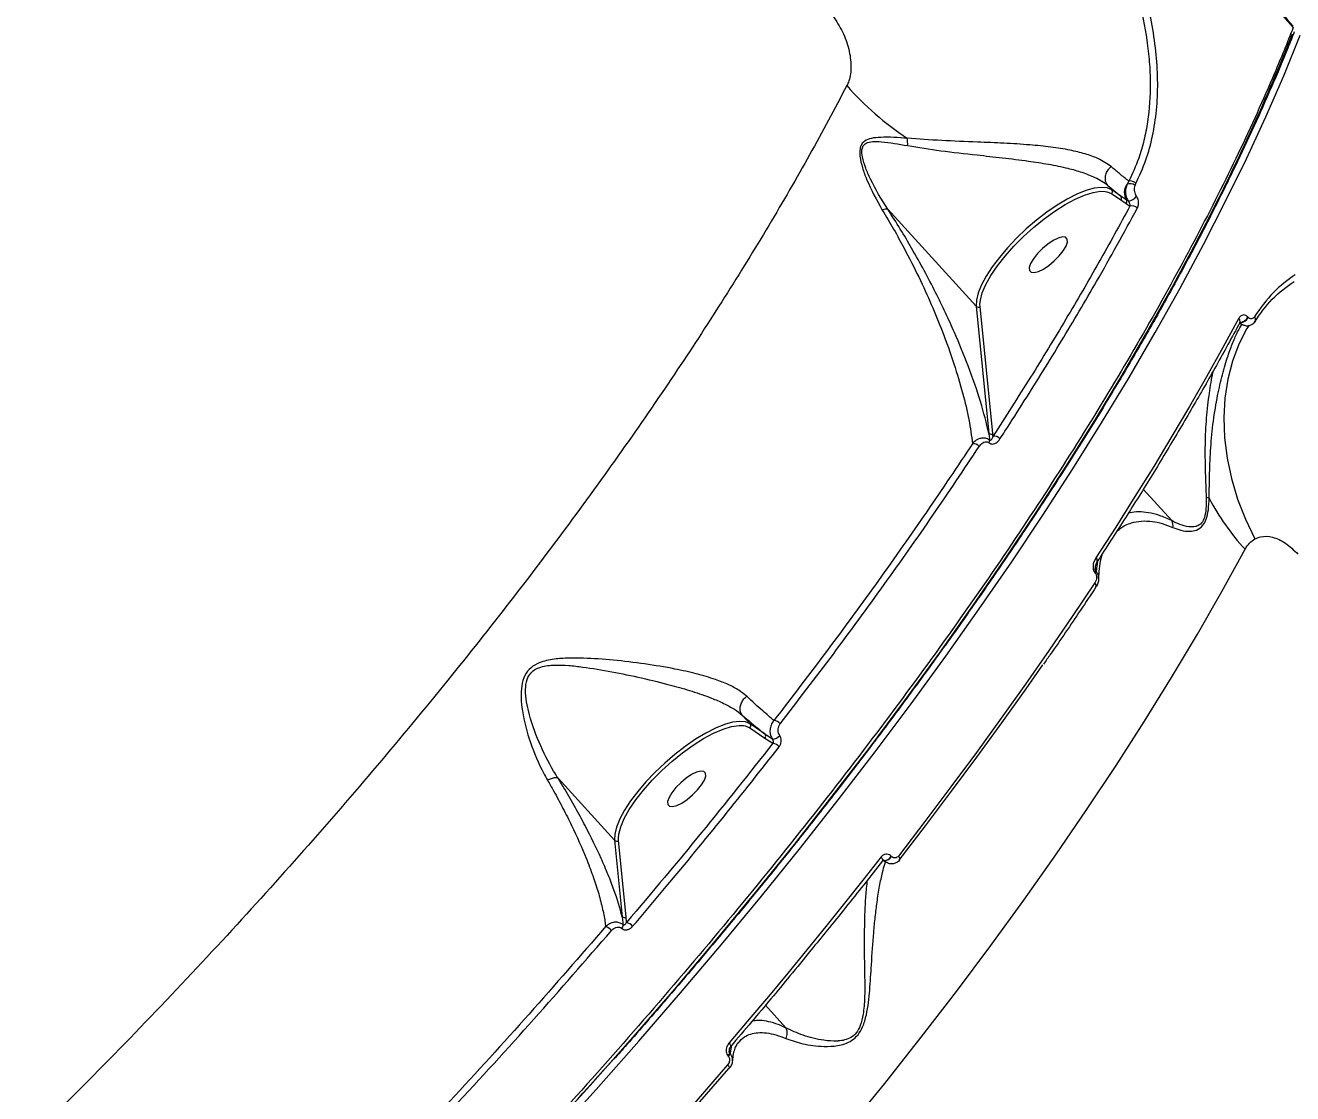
# Model space of a CAD drawing. Header units: millimetres. Extents: x -6028 to 5958, y -6064 to 4137.
# Drawn here: x 1059.3 to 1289.1, y 99.1 to 292.8 of the extents above; entities that cross this region are included whole.
import ezdxf

# ---------------------------------------------------------------- set-up
doc = ezdxf.new("R2010")
doc.units = ezdxf.units.MM
for name, color, linetype in [('DIKOM_ОБЪЕКТ', 7, 'Continuous'), ('DIKOM_РАЗМЕР_ЗОНА', 7, 'Continuous'), ('DIKOM_РАЗМЕР_ОБЪЕКТА', 7, 'Continuous')]:
    doc.layers.add(name, color=color, linetype=linetype)
doc.styles.add('style1', font='arial.ttf', dxfattribs={"width": 0.8})
doc.dimstyles.new('1-50', dxfattribs={"dimtxt": 300, "dimasz": 200, "dimexe": 100, "dimexo": 0, "dimgap": 100, "dimtad": 1, "dimtxsty": 'style1', "dimcen": 200, "dimclrd": 7, "dimclre": 7, "dimclrt": 7, "dimadec": 1, "dimazin": 2, "dimtfac": 1, "dimtmove": 0, "dimatfit": 2, "dimfxl": 0, "dimlwd": 25, "dimlwe": 18, "dimarcsym": 0})

# ---------------------------------------------------------------- blocks, each defined once
blk = doc.blocks.new('*D9')
at = {"layer": 'Defpoints', "color": 0, "transparency": 16777216}
for p in [(-6027.56, 1459.58), (4556.58, 1382.7), (4556.58, -5964.37)]:
    blk.add_point(p, dxfattribs=at)
at = {"layer": 'DIKOM_РАЗМЕР_ЗОНА', "color": 7, "lineweight": 18, "transparency": 16777216}
for p, q in [((-6027.56, 1459.58), (-6027.56, -6064.37)), ((4556.58, 1382.7), (4556.58, -6064.37))]:
    blk.add_line(p, q, dxfattribs=at)
at = {"layer": 'DIKOM_РАЗМЕР_ЗОНА', "color": 7, "lineweight": 25, "transparency": 16777216}
blk.add_line((-5827.56, -5964.37), (4356.58, -5964.37), dxfattribs=at)
at = {"layer": 'DIKOM_РАЗМЕР_ЗОНА', "color": 7, "transparency": 16777216}
for points in [[(-5827.56, -5931.03), (-5827.56, -5997.7), (-6027.56, -5964.37)], [(4356.58, -5931.03), (4356.58, -5997.7), (4556.58, -5964.37)]]:
    blk.add_solid(points, dxfattribs=at)
at = {"layer": 'DIKOM_РАЗМЕР_ЗОНА', "color": 7, "transparency": 16777216, "insert": (157.08, -5711.2), "char_height": 300, "attachment_point": 5, "style": 'style1'}
blk.add_mtext('10600', dxfattribs=at)
blk = doc.blocks.new('*D11')
at = {"layer": 'Defpoints', "color": 0, "transparency": 16777216}
for p in [(259.43, 2965.58), (1920.55, -3002.33), (4022.59, -3002.33)]:
    blk.add_point(p, dxfattribs=at)
at = {"layer": 'DIKOM_РАЗМЕР_ОБЪЕКТА', "color": 7, "lineweight": 18, "transparency": 16777216}
for p, q in [((259.43, 2965.58), (4122.59, 2965.58)), ((1920.55, -3002.33), (4122.59, -3002.33))]:
    blk.add_line(p, q, dxfattribs=at)
at = {"layer": 'DIKOM_РАЗМЕР_ОБЪЕКТА', "color": 7, "lineweight": 25, "transparency": 16777216}
blk.add_line((4022.59, 2765.58), (4022.59, -2802.33), dxfattribs=at)
at = {"layer": 'DIKOM_РАЗМЕР_ОБЪЕКТА', "color": 7, "transparency": 16777216}
for points in [[(3989.25, 2765.58), (4055.92, 2765.58), (4022.59, 2965.58)], [(3989.25, -2802.33), (4055.92, -2802.33), (4022.59, -3002.33)]]:
    blk.add_solid(points, dxfattribs=at)
at = {"layer": 'DIKOM_РАЗМЕР_ОБЪЕКТА', "color": 7, "transparency": 16777216, "insert": (3769.41, -24.42), "char_height": 300, "attachment_point": 5, "rotation": 90, "style": 'style1'}
blk.add_mtext('6000', dxfattribs=at)
blk = doc.blocks.new('*D12')
at = {"layer": 'Defpoints', "color": 0, "transparency": 16777216}
for p in [(3056.58, 1987.9), (-4027.97, 676.5), (3056.58, -3714.77)]:
    blk.add_point(p, dxfattribs=at)
at = {"layer": 'DIKOM_РАЗМЕР_ОБЪЕКТА', "color": 7, "lineweight": 18, "transparency": 16777216}
for p, q in [((3056.58, 1987.9), (3056.58, -3814.77)), ((-4027.97, 676.5), (-4027.97, -3814.77))]:
    blk.add_line(p, q, dxfattribs=at)
at = {"layer": 'DIKOM_РАЗМЕР_ОБЪЕКТА', "color": 7, "lineweight": 25, "transparency": 16777216}
blk.add_line((-3827.97, -3714.77), (2856.58, -3714.77), dxfattribs=at)
at = {"layer": 'DIKOM_РАЗМЕР_ОБЪЕКТА', "color": 7, "transparency": 16777216}
for points in [[(-3827.97, -3681.44), (-3827.97, -3748.11), (-4027.97, -3714.77)], [(2856.58, -3681.44), (2856.58, -3748.11), (3056.58, -3714.77)]]:
    blk.add_solid(points, dxfattribs=at)
at = {"layer": 'DIKOM_РАЗМЕР_ОБЪЕКТА', "color": 7, "transparency": 16777216, "insert": (20, -3461.6), "char_height": 300, "attachment_point": 5, "style": 'style1'}
blk.add_mtext('7100', dxfattribs=at)

msp = doc.modelspace()

# ---------------------------------------------------------------- linework, layer by layer
at = {"layer": 'DIKOM_ОБЪЕКТ', "color": 7, "linetype": 'Continuous', "lineweight": 15}
for p, q in [((1259.365, 264.51), (1259.046, 263.958)), ((1255.552, 263.744), (1255.554, 263.741)), ((1255.554, 263.741), (1256.287, 262.936)), ((1255.554, 263.741), (1257.939, 261.791)), ((1256.244, 262.243), (1257.895, 261.099)), ((1257.939, 261.791), (1256.287, 262.936)), ((1260.486, 263.73), (1260.631, 264.097)), ((1257.895, 261.099), (1258.863, 260.45)), ((1258.863, 260.45), (1259.57, 259.98)), ((1259.277, 260.874), (1258.939, 261.103)), ((1215.669, 259.424), (1231.681, 241.83)), ((1231.681, 241.83), (1233.987, 218.796)), ((1232.384, 241.778), (1232.371, 242.167)), ((1234.689, 218.744), (1232.384, 241.778)), ((1280.993, 239.824), (1280.934, 239.889)), ((1282.249, 239.039), (1282.276, 239.077)), ((1279.509, 238.898), (1279.528, 238.886)), ((1279.528, 238.886), (1279.588, 238.82)), ((1234.734, 218.284), (1234.689, 218.744)), ((1267.142, 202.973), (1261.967, 208.658)), ((1253.667, 195.597), (1253.447, 193.795)), ((1253.592, 195.482), (1253.599, 195.493)), ((1253.223, 193.497), (1253.3, 193.412)), ((1253.371, 193.879), (1253.319, 194.786)), ((1253.447, 193.795), (1253.371, 193.879)), ((1189.279, 167.715), (1189.282, 167.711)), ((1189.282, 167.711), (1190.722, 166.129)), ((1193.417, 164.262), (1190.722, 166.129)), ((1190.678, 165.437), (1193.373, 163.569)), ((1193.373, 163.569), (1194.821, 162.607)), ((1155.869, 156.283), (1166.116, 145.024)), ((1166.116, 145.024), (1167.501, 131.182)), ((1166.819, 144.971), (1166.806, 145.36)), ((1168.204, 131.13), (1166.819, 144.971)), ((1215.063, 141.33), (1214.838, 141.43)), ((1214.938, 141.418), (1215.043, 141.353)), ((1215.043, 141.353), (1215.063, 141.33)), ((1216.316, 142.1), (1216.296, 142.123)), ((1168.294, 130.133), (1168.204, 131.13)), ((1197.179, 111.042), (1193.472, 115.116)), ((1186.69, 105.92), (1186.755, 105.848)), ((1186.996, 106.507), (1186.965, 107.276)), ((1187.061, 106.435), (1186.996, 106.507)), ((1187.27, 107.573), (1187.061, 106.435))]:
    msp.add_line(p, q, dxfattribs=at)
at = {"layer": 'DIKOM_ОБЪЕКТ', "color": 7, "linetype": 'Continuous', "lineweight": 15, "flags": 128}
for points in [[(1148.369, 557.963), (1152.224, 543.673), (1156.387, 529.492), (1160.855, 515.428), (1165.625, 501.491), (1170.694, 487.689), (1176.059, 474.031), (1181.716, 460.527), (1187.661, 447.186), (1193.891, 434.016), (1200.401, 421.025), (1207.187, 408.223), (1214.245, 395.617), (1221.571, 383.217), (1229.158, 371.029), (1237.003, 359.063), (1245.1, 347.325), (1253.443, 335.824), (1262.028, 324.567), (1270.849, 313.562), (1279.9, 302.815), (1289.175, 292.334)], [(1154.859, 91.096), (1162.757, 99.836), (1170.501, 108.593), (1178.085, 117.36), (1185.502, 126.13), (1192.746, 134.896), (1199.812, 143.649), (1206.693, 152.384), (1213.383, 161.091), (1219.876, 169.765), (1226.168, 178.397), (1232.253, 186.981), (1238.126, 195.509), (1243.782, 203.974), (1249.215, 212.369), (1254.423, 220.687), (1259.399, 228.921), (1264.14, 237.064), (1268.643, 245.108), (1272.902, 253.048), (1276.915, 260.876), (1280.678, 268.587), (1284.188, 276.173), (1287.443, 283.628), (1290.438, 290.945)], [(1256.287, 262.936), (1255.448, 263.287), (1254.371, 263.384), (1253.078, 263.222), (1251.598, 262.807), (1249.963, 262.147), (1248.209, 261.256), (1246.373, 260.154), (1244.496, 258.864), (1242.617, 257.415), (1240.779, 255.838), (1239.02, 254.167), (1237.379, 252.439), (1235.891, 250.691), (1234.589, 248.96), (1233.501, 247.285), (1232.651, 245.701), (1232.056, 244.244), (1231.731, 242.944), (1231.681, 241.83)], [(1232.371, 242.167), (1232.443, 242.923), (1232.8, 244.268), (1233.446, 245.78), (1234.365, 247.421), (1235.536, 249.153), (1236.93, 250.934), (1238.513, 252.72), (1240.247, 254.469), (1242.09, 256.138), (1243.998, 257.687), (1245.925, 259.078), (1247.824, 260.279), (1249.649, 261.259), (1251.356, 261.995), (1252.904, 262.47), (1254.255, 262.672), (1255.091, 262.644)], [(1255.091, 262.644), (1255.378, 262.595), (1256.244, 262.243)], [(1271.589, 253.457), (1271.573, 253.427), (1267.324, 245.507), (1262.832, 237.481), (1258.102, 229.358), (1253.138, 221.144), (1247.943, 212.846), (1242.522, 204.471), (1236.88, 196.026), (1231.021, 187.518), (1224.951, 178.955), (1218.674, 170.343), (1212.196, 161.69), (1205.522, 153.003), (1198.657, 144.289), (1191.608, 135.556), (1184.381, 126.812), (1176.982, 118.063), (1169.416, 109.316), (1161.69, 100.58), (1153.811, 91.862)], [(1242.197, 247.938), (1242.965, 248.139), (1243.878, 248.586), (1244.864, 249.241), (1245.842, 250.052), (1246.734, 250.954), (1247.466, 251.873), (1247.979, 252.734), (1248.233, 253.469), (1248.205, 254.017), (1247.9, 254.334), (1247.341, 254.395), (1246.573, 254.194), (1245.659, 253.747), (1244.673, 253.092), (1243.695, 252.281), (1242.804, 251.379), (1242.072, 250.46), (1241.558, 249.599), (1241.305, 248.864), (1241.332, 248.316), (1241.638, 247.999), (1242.197, 247.938)], [(1279.301, 239.651), (1276.426, 234.37), (1273.445, 229.043), (1270.359, 223.674), (1267.168, 218.262), (1263.876, 212.811), (1260.481, 207.323), (1256.986, 201.799), (1253.392, 196.242)], [(1281.108, 238.31), (1280.785, 237.779), (1279.323, 234.943), (1278.164, 231.88), (1277.319, 228.623), (1276.796, 225.203), (1276.602, 221.653), (1276.736, 218.009), (1277.199, 214.307), (1277.986, 210.583), (1279.089, 206.874), (1280.496, 203.216), (1282.195, 199.647)], [(1279.699, 238.81), (1279.54, 238.772), (1279.49, 238.763)], [(1208.324, 92.598), (1215.106, 100.968), (1221.702, 109.32), (1228.108, 117.645), (1234.316, 125.937), (1240.322, 134.186), (1246.119, 142.387), (1251.703, 150.53), (1257.067, 158.609), (1262.208, 166.617), (1267.119, 174.544), (1271.798, 182.385), (1276.238, 190.131), (1280.437, 197.777)], [(1253.191, 191.695), (1249.121, 185.603), (1244.939, 179.477), (1240.645, 173.321), (1236.243, 167.137), (1231.733, 160.928), (1227.117, 154.696), (1222.399, 148.445), (1217.579, 142.177)], [(1217.709, 141.412), (1222.518, 147.667), (1227.226, 153.904), (1231.831, 160.122), (1236.331, 166.317), (1240.724, 172.488), (1243.783, 176.861)], [(1190.722, 166.129), (1189.883, 166.481), (1188.805, 166.577), (1187.512, 166.416), (1186.033, 166.001), (1184.398, 165.34), (1182.643, 164.45), (1180.808, 163.347), (1178.93, 162.058), (1177.052, 160.609), (1175.213, 159.032), (1173.454, 157.361), (1171.813, 155.633), (1170.326, 153.884), (1169.024, 152.154), (1167.936, 150.478), (1167.085, 148.895), (1166.491, 147.437), (1166.166, 146.138), (1166.116, 145.024)], [(1166.806, 145.36), (1166.878, 146.117), (1167.235, 147.462), (1167.88, 148.973), (1168.8, 150.615), (1169.97, 152.347), (1171.364, 154.128), (1172.947, 155.914), (1174.681, 157.663), (1176.525, 159.332), (1178.433, 160.88), (1180.36, 162.272), (1182.258, 163.472), (1184.083, 164.452), (1185.791, 165.189), (1187.339, 165.663), (1188.69, 165.865), (1189.525, 165.838)], [(1189.525, 165.838), (1189.812, 165.789), (1190.678, 165.437)], [(1176.632, 151.132), (1177.399, 151.333), (1178.313, 151.779), (1179.299, 152.434), (1180.277, 153.246), (1181.168, 154.147), (1181.9, 155.066), (1182.414, 155.928), (1182.667, 156.662), (1182.64, 157.211), (1182.334, 157.528), (1181.775, 157.588), (1181.008, 157.387), (1180.094, 156.941), (1179.108, 156.286), (1178.13, 155.474), (1177.239, 154.573), (1176.507, 153.654), (1175.993, 152.792), (1175.74, 152.058), (1175.767, 151.51), (1176.072, 151.192), (1176.632, 151.132)], [(1214.449, 142.011), (1211.151, 137.81), (1207.81, 133.603), (1204.425, 129.392), (1200.999, 125.177), (1197.532, 120.96), (1194.023, 116.741), (1190.475, 112.52), (1186.887, 108.3)], [(1214.7, 141.323), (1214.702, 141.325), (1214.736, 141.401), (1214.739, 141.499), (1214.71, 141.613), (1214.65, 141.74), (1214.562, 141.874), (1214.449, 142.011)], [(1217.829, 141.487), (1217.842, 141.507), (1217.868, 141.586), (1217.865, 141.683), (1217.833, 141.795), (1217.773, 141.917), (1217.688, 142.046), (1217.579, 142.177)], [(1217.709, 141.412), (1217.789, 141.448), (1217.829, 141.487)], [(1187.176, 107.658), (1187.18, 107.663), (1187.203, 107.726), (1187.196, 107.811), (1187.159, 107.915), (1187.093, 108.035), (1187.002, 108.165), (1186.887, 108.3)], [(1186.628, 104.332), (1179.748, 96.408), (1172.738, 88.492), (1165.602, 80.592), (1158.346, 72.711), (1150.974, 64.855), (1143.491, 57.031), (1135.904, 49.242), (1128.216, 41.495)], [(1128.542, 40.953), (1136.213, 48.683), (1143.784, 56.454), (1151.25, 64.261), (1158.606, 72.099), (1165.846, 79.963), (1172.966, 87.846), (1179.961, 95.744), (1186.826, 103.651)], [(1186.921, 103.694), (1186.933, 103.713), (1186.947, 103.778), (1186.934, 103.863), (1186.893, 103.964), (1186.827, 104.079), (1186.738, 104.203), (1186.628, 104.332)], [(1186.826, 103.651), (1186.892, 103.67), (1186.921, 103.694)]]:
    msp.add_lwpolyline(points, dxfattribs=at)
at = {"layer": 'DIKOM_ОБЪЕКТ', "color": 7, "linetype": 'Continuous', "lineweight": 15}
for centre, radius, start, end in [((923.09, 437.633), 394.173, 332.14419, 338.19756), ((1248.951, 317.434), 54.078, 221.17395, 236.59375), ((1214.586, 271.378), 4.682, 354.79756, 11.24129), ((1259.652, 263.245), 1.297, 41.03625, 102.80248), ((1255.906, 262.612), 0.5, 312.50568, 40.31523), ((1261.015, 262.455), 2.477, 142.63867, 213.08227), ((1259.576, 262.645), 1.416, 49.99885, 111.98548), ((1257.557, 261.468), 0.5, 312.50612, 40.3156), ((1258.518, 260.821), 0.506, 312.9635, 33.85355), ((1258.807, 263.351), 2.521, 280.72957, 321.12812), ((1259.933, 258.772), 1.261, 40.10384, 106.73923), ((1232.062, 242.199), 0.53, 224.02504, 307.42117), ((1278.848, 239.128), 0.692, 338.29504, 49.05312), ((1279.353, 240.616), 1.74, 275.77138, 335.29577), ((1279.413, 240.551), 1.74, 275.76968, 335.29357), ((1281.61, 239.399), 0.74, 334.2311, 45.50753), ((1234.367, 219.164), 0.53, 224.01797, 307.43342), ((1234.933, 216.919), 1.379, 39.24027, 98.27661), ((1231.12, 215.478), 1.449, 39.99572, 93.87062), ((1233.396, 217.432), 0.74, 331.14283, 6.7913), ((1272.903, 203.246), 3.942, 74.89003, 83.07472), ((1311.842, 226.73), 42.715, 207.43221, 222.67408), ((1265.431, 202.035), 1.951, 351.08859, 28.72367), ((1252.986, 195.727), 0.656, 339.11916, 51.78009), ((1252.658, 193.934), 0.715, 322.27175, 355.55796), ((1252.735, 193.85), 0.714, 322.25514, 355.57468), ((1252.778, 191.177), 0.663, 339.84737, 51.44217), ((1190.34, 165.806), 0.5, 312.4915, 40.32941), ((1194.804, 165.015), 1.748, 39.57942, 82.91919), ((1193.035, 163.938), 0.5, 312.50487, 40.31686), ((1194.59, 165.334), 1.977, 274.11945, 318.49125), ((1194.68, 160.933), 1.68, 38.7467, 85.18515), ((1166.497, 145.392), 0.53, 224.01936, 307.42732), ((1214.945, 142.916), 1.566, 273.56555, 329.58547), ((1214.966, 142.893), 1.566, 273.56271, 329.58831), ((1167.882, 131.55), 0.53, 224.01901, 307.42675), ((1163.878, 127.278), 2.195, 39.72675, 73.52243), ((1166.596, 129.708), 1.071, 321.93562, 0.43345), ((1167.817, 128.155), 2.035, 38.9569, 76.41725), ((1185.96, 106.673), 1.049, 314.0738, 350.8556), ((1186.026, 106.601), 1.048, 314.06285, 350.86655)]:
    msp.add_arc(centre, radius, start, end, dxfattribs=at)
for points, knots in [([(1148.477, 558.035), (1149.075, 555.749), (1150.81, 549.115), (1153.877, 538.197), (1157.761, 525.32), (1161.901, 512.544), (1166.29, 499.873), (1170.927, 487.316), (1175.809, 474.88), (1180.933, 462.57), (1186.297, 450.395), (1191.898, 438.359), (1197.732, 426.471), (1203.797, 414.735), (1210.089, 403.16), (1216.605, 391.751), (1223.341, 380.514), (1230.294, 369.455), (1237.459, 358.581), (1244.833, 347.897), (1252.413, 337.409), (1260.193, 327.123), (1268.169, 317.044), (1276.339, 307.18), (1283.364, 299.056), (1287.689, 294.253), (1289.177, 292.602)], [0, 0, 0, 0, 0.022819, 0.0662014, 0.1095847, 0.152968, 0.1963512, 0.2397344, 0.2831176, 0.3265011, 0.3698846, 0.413268, 0.4566514, 0.5000349, 0.5434187, 0.5868026, 0.6301863, 0.6735702, 0.7169543, 0.7603385, 0.8037226, 0.8471072, 0.8904919, 0.9338769, 0.9772618, 1, 1, 1, 1]), ([(1255.196, 313.416), (1256.354, 310.891), (1258.107, 307.066), (1259.929, 301.8), (1261.476, 296.526), (1262.554, 291.259), (1263.122, 286.124), (1263.334, 281.118), (1263.012, 276.327), (1262.14, 271.874), (1261.092, 268.198), (1260.003, 265.874), (1259.365, 264.51)], [0, 0, 0, 0, 0.14687548, 0.22251245, 0.29814923, 0.44499056, 0.52062514, 0.59626356, 0.74242284, 0.81772372, 0.8930211, 1, 1, 1, 1]), ([(1260.631, 264.097), (1261.283, 265.491), (1262.539, 268.174), (1263.741, 272.672), (1264.459, 277.332), (1264.681, 282.265), (1264.406, 287.409), (1263.66, 292.7), (1262.468, 298.072), (1260.837, 303.459), (1258.845, 308.814), (1257.225, 312.287), (1256.417, 314.021)], [0, 0, 0, 0, 0.10707874, 0.20597112, 0.30518363, 0.40407355, 0.50333621, 0.60291547, 0.70217847, 0.80134552, 0.90083237, 1, 1, 1, 1]), ([(1205.713, 294.466), (1206.327, 293.53), (1207.538, 291.681), (1208.678, 288.462), (1209.114, 285.34), (1208.829, 283.112), (1208.372, 282.11), (1208.246, 281.832)], [0, 0, 0, 0, 0.2385185, 0.4713315, 0.6967905, 0.9159786, 1, 1, 1, 1]), ([(1289.175, 292.334), (1288.066, 289.594), (1285.055, 282.156), (1279.333, 269.576), (1271.777, 254.508), (1263.277, 238.995), (1253.893, 223.118), (1243.661, 206.948), (1232.607, 190.534), (1220.733, 173.899), (1208.076, 157.076), (1194.68, 140.116), (1180.611, 123.1), (1165.931, 106.108), (1150.682, 89.191), (1134.878, 72.382), (1118.557, 55.704), (1101.773, 39.21), (1084.605, 22.974), (1067.133, 7.074), (1049.408, -8.437), (1031.456, -23.527), (1013.31, -38.177), (995.03, -52.347), (976.699, -65.972), (958.404, -78.987), (940.202, -91.345), (922.126, -103.013), (904.202, -113.985), (886.486, -124.233), (869.06, -133.711), (852.004, -142.373), (836.153, -149.818), (821.457, -156.17), (807.855, -161.556), (794.626, -166.286), (781.83, -170.341), (769.578, -173.688), (757.902, -176.318), (747.927, -178.092), (741.97, -178.812), (739.543, -179.105)], [0, 0, 0, 0, 0.01565286, 0.04248988, 0.06941152, 0.09637648, 0.12334117, 0.15026268, 0.1771, 0.20393685, 0.23085875, 0.25782329, 0.28478817, 0.31170978, 0.33854688, 0.36538395, 0.39230562, 0.41927032, 0.44623509, 0.47315674, 0.49999381, 0.52683088, 0.55375249, 0.58071726, 0.60768192, 0.63460359, 0.66144067, 0.68827767, 0.71519941, 0.74216414, 0.76912876, 0.79605027, 0.82288747, 0.84596643, 0.8691684, 0.89239735, 0.91562642, 0.93882804, 0.96158802, 0.98434797, 1, 1, 1, 1]), ([(1289.341, 291.548), (1288.961, 290.574), (1287.68, 287.296), (1285.254, 281.582), (1282.08, 274.429), (1278.673, 267.178), (1275.06, 259.852), (1271.237, 252.448), (1267.202, 244.963), (1262.956, 237.395), (1258.496, 229.742), (1253.823, 222.001), (1248.935, 214.171), (1243.829, 206.248), (1238.504, 198.23), (1232.964, 190.125), (1227.23, 181.96), (1221.322, 173.769), (1215.258, 165.573), (1209.039, 157.376), (1202.664, 149.173), (1196.13, 140.963), (1189.436, 132.741), (1182.583, 124.507), (1175.556, 116.259), (1170.02, 109.861), (1166.78, 106.218), (1165.986, 105.326)], [0, 0, 0, 0, 0.0180077, 0.060582, 0.1031623, 0.1455106, 0.1876618, 0.2296661, 0.2715692, 0.3134202, 0.3552665, 0.3971472, 0.4391035, 0.4811821, 0.5234327, 0.5659018, 0.608458, 0.6508446, 0.6930211, 0.7350357, 0.776938, 0.8187744, 0.8605938, 0.9024388, 0.9443463, 0.9863642, 1, 1, 1, 1]), ([(1208.246, 281.832), (1206.035, 277.669), (1201.611, 269.338), (1194.175, 256.52), (1186.18, 243.506), (1177.471, 230.126), (1168.046, 216.404), (1157.9, 202.361), (1147.193, 188.223), (1135.627, 173.619), (1123.171, 158.578), (1109.815, 143.143), (1095.806, 127.625), (1081.167, 112.076), (1065.934, 96.549), (1050.462, 81.404), (1034.813, 66.684), (1019.049, 52.42), (1002.896, 38.363), (986.394, 24.572), (969.594, 11.101), (952.881, -1.742), (936.311, -13.927), (919.937, -25.443), (903.476, -36.488), (886.985, -47.001), (870.522, -56.932), (855.507, -65.462), (841.929, -72.735), (829.71, -78.926), (817.685, -84.654), (805.9, -89.895), (794.405, -94.629), (783.202, -98.849), (772.264, -102.596), (765.248, -104.649), (761.74, -105.676)], [0, 0, 0, 0, 0.027765, 0.0555637, 0.0833621, 0.1111272, 0.140031, 0.1689728, 0.1979141, 0.2268178, 0.2582446, 0.2896957, 0.3211223, 0.3534671, 0.3858383, 0.418183, 0.4495058, 0.4808528, 0.5121757, 0.5444125, 0.5766756, 0.6089123, 0.6401607, 0.6714334, 0.702682, 0.734841, 0.7670264, 0.7991856, 0.8241462, 0.8491069, 0.8742669, 0.8994268, 0.9244693, 0.9495119, 0.974756, 1, 1, 1, 1]), ([(1219.177, 272.29), (1217.537, 272.401), (1215.269, 272.554), (1212.761, 272.341), (1211.57, 271.936), (1210.877, 271.244), (1210.546, 270.284), (1210.583, 268.802), (1211.046, 266.916), (1212.253, 263.572), (1213.64, 261.097), (1214.662, 259.275)], [0, 0, 0, 0, 0.2311198, 0.3196779, 0.3914245, 0.4367124, 0.4822363, 0.5456905, 0.6388338, 0.7342149, 1, 1, 1, 1]), ([(1215.661, 259.431), (1215.659, 259.433), (1214.502, 261.165), (1213.065, 263.63), (1211.616, 266.866), (1211.051, 268.66), (1210.897, 270.076), (1211.162, 270.955), (1211.819, 271.523), (1212.973, 271.742), (1215.437, 271.634), (1217.642, 271.24), (1219.248, 270.953)], [0, 0, 0, 0, 0.0003173, 0.2742211, 0.3691444, 0.4635488, 0.5235424, 0.5648632, 0.6061886, 0.6747339, 0.7630173, 1, 1, 1, 1]), ([(1256.157, 267.15), (1255.415, 267.662), (1254.12, 268.556), (1251.463, 269.485), (1248.604, 270.183), (1245.216, 270.717), (1241.182, 271.123), (1236.687, 271.399), (1231.297, 271.622), (1225.297, 271.837), (1221.24, 272.138), (1219.177, 272.29)], [0, 0, 0, 0, 0.10451, 0.18231644, 0.2623993, 0.35462108, 0.44952598, 0.56180758, 0.67723563, 0.83591248, 1, 1, 1, 1]), ([(1219.248, 270.953), (1221.231, 270.634), (1225.248, 269.987), (1231.116, 269.336), (1236.482, 268.751), (1240.846, 268.22), (1244.832, 267.604), (1248.108, 266.933), (1250.945, 266.136), (1253.489, 265.141), (1254.94, 264.284), (1255.552, 263.744), (1255.552, 263.744)], [0, 0, 0, 0, 0.163132, 0.3304653, 0.4442559, 0.5606105, 0.6523825, 0.7464302, 0.8222581, 0.9001171, 0.9999854, 1, 1, 1, 1]), ([(1255.552, 263.744), (1255.422, 263.937), (1255.161, 264.324), (1255.071, 265.085), (1255.223, 265.876), (1255.585, 266.557), (1255.937, 266.958), (1256.124, 267.121), (1256.157, 267.15)], [0, 0, 0, 0, 0.2045586, 0.4091545, 0.6137158, 0.8182712, 0.9675669, 1, 1, 1, 1]), ([(1259.365, 264.51), (1258.824, 264.936), (1257.863, 265.694), (1256.676, 266.706), (1256.157, 267.15)], [0, 0, 0, 0, 0.5624041, 1, 1, 1, 1]), ([(1259.046, 263.958), (1258.958, 263.713), (1258.765, 263.175), (1258.748, 262.316), (1258.919, 261.499), (1259.155, 261.086), (1259.277, 260.874)], [0, 0, 0, 0, 0.25434387, 0.55868634, 0.77344015, 1, 1, 1, 1]), ([(1260.77, 261.768), (1260.692, 261.901), (1260.537, 262.164), (1260.405, 262.683), (1260.375, 263.228), (1260.451, 263.571), (1260.486, 263.73)], [0, 0, 0, 0, 0.2096843, 0.4181404, 0.7298716, 1, 1, 1, 1]), ([(1259.57, 259.98), (1257.725, 256.602), (1254.035, 249.846), (1247.99, 239.484), (1241.607, 228.978), (1237.025, 221.848), (1234.734, 218.284)], [0, 0, 0, 0, 0.2493154, 0.4986282, 0.7493159, 1, 1, 1, 1]), ([(1258.939, 261.103), (1258.838, 261.171), (1258.507, 261.395), (1258.172, 261.629), (1257.939, 261.791)], [0, 0, 0, 0, 0.3030116, 1, 1, 1, 1]), ([(1259.277, 260.874), (1259.295, 260.847), (1259.328, 260.799), (1259.387, 260.692), (1259.46, 260.525), (1259.532, 260.29), (1259.563, 260.105), (1259.569, 260.002), (1259.57, 259.98)], [0, 0, 0, 0, 0.0645211, 0.1180832, 0.2690322, 0.5295479, 0.8995637, 1, 1, 1, 1]), ([(1260.898, 259.584), (1260.922, 259.632), (1261.036, 259.86), (1261.144, 260.31), (1261.121, 260.894), (1260.995, 261.388), (1260.845, 261.641), (1260.77, 261.768)], [0, 0, 0, 0, 0.0843147, 0.4026841, 0.6518078, 0.8254779, 1, 1, 1, 1]), ([(1215.661, 259.431), (1215.536, 259.445), (1215.307, 259.471), (1214.91, 259.364), (1214.696, 259.287), (1214.662, 259.275)], [0, 0, 0, 0, 0.4994964, 0.9204669, 1, 1, 1, 1]), ([(1214.662, 259.275), (1215.363, 258.108), (1216.766, 255.775), (1219.002, 251.696), (1221.334, 247.09), (1223.609, 242.089), (1225.776, 236.795), (1227.701, 231.416), (1229.291, 226.064), (1230.441, 221.202), (1230.829, 218.349), (1231.023, 216.923)], [0, 0, 0, 0, 0.0661318, 0.1323025, 0.2383358, 0.3447295, 0.4509756, 0.593954, 0.7292223, 0.8647223, 1, 1, 1, 1]), ([(1215.669, 259.424), (1215.667, 259.425), (1215.665, 259.427), (1215.662, 259.43), (1215.661, 259.43), (1215.661, 259.431)], [0, 0, 0, 0, 0.3870129, 0.7681618, 1, 1, 1, 1]), ([(1233.987, 218.796), (1233.533, 220.661), (1232.621, 224.411), (1230.452, 230.619), (1228.196, 236.124), (1226.143, 240.632), (1224.328, 244.358), (1222.3, 248.259), (1220.159, 252.102), (1217.962, 255.828), (1216.435, 258.222), (1215.669, 259.424)], [0, 0, 0, 0, 0.1791363, 0.360249, 0.5134578, 0.5983429, 0.6832155, 0.7698401, 0.8564333, 0.9278885, 1, 1, 1, 1]), ([(1236.001, 217.791), (1236.299, 218.251), (1237.791, 220.549), (1241.602, 226.503), (1247.217, 235.578), (1254.137, 247.263), (1258.478, 255.175), (1260.898, 259.584)], [0, 0, 0, 0, 0.0321577, 0.1607903, 0.4182844, 0.6757762, 1, 1, 1, 1]), ([(1282.091, 238.906), (1283.142, 240.39), (1285.271, 243.397), (1287.965, 245.358), (1289.329, 246.35)], [0, 0, 0, 0, 0.4938366, 1, 1, 1, 1]), ([(1289.519, 247.541), (1288.16, 246.552), (1285.407, 244.55), (1283.23, 241.481), (1282.128, 239.927)], [0, 0, 0, 0, 0.4938332, 1, 1, 1, 1]), ([(1280.934, 239.889), (1280.861, 239.959), (1280.693, 240.121), (1280.377, 240.26), (1279.997, 240.271), (1279.598, 240.088), (1279.404, 239.802), (1279.301, 239.651)], [0, 0, 0, 0, 0.1205873, 0.2783698, 0.470543, 0.7208155, 1, 1, 1, 1]), ([(1282.261, 239.089), (1282.218, 239.013), (1282.058, 238.739), (1281.622, 238.412), (1281.002, 238.231), (1280.482, 238.246), (1280.231, 238.394), (1280.163, 238.434)], [0, 0, 0, 0, 0.10892975, 0.39821882, 0.6587394, 0.90814211, 1, 1, 1, 1]), ([(1282.128, 239.927), (1282.055, 239.836), (1281.91, 239.655), (1281.623, 239.549), (1281.351, 239.575), (1281.141, 239.679), (1281.034, 239.784), (1280.993, 239.824)], [0, 0, 0, 0, 0.2734478, 0.539232, 0.7386538, 0.8989844, 1, 1, 1, 1]), ([(1279.491, 238.873), (1278.778, 237.553), (1276.709, 233.723), (1273.119, 227.312), (1268.652, 219.617), (1263.973, 211.839), (1259.172, 204.124), (1255.666, 198.658), (1253.813, 195.819), (1253.6, 195.493)], [0, 0, 0, 0, 0.0940039, 0.2727043, 0.4514002, 0.6300866, 0.8087562, 0.9780126, 1, 1, 1, 1]), ([(1273.93, 207.051), (1273.95, 208.55), (1273.99, 211.585), (1274.182, 216.284), (1274.656, 221.052), (1275.394, 225.522), (1276.32, 229.522), (1277.281, 232.744), (1278.235, 235.336), (1279.11, 237.313), (1279.597, 238.132), (1279.836, 238.534)], [0, 0, 0, 0, 0.1157453, 0.234369, 0.3604336, 0.489619, 0.6013215, 0.7160281, 0.8101386, 0.9068101, 1, 1, 1, 1]), ([(1280.125, 238.399), (1280.086, 238.419), (1279.833, 238.552), (1279.576, 238.655), (1279.485, 238.682), (1279.463, 238.688)], [0, 0, 0, 0, 0.1204934, 0.7954193, 1, 1, 1, 1]), ([(1279.539, 238.95), (1279.542, 238.956), (1279.546, 238.967), (1279.505, 238.889), (1279.491, 238.862)], [0, 0, 0, 0, 0.6512212, 1, 1, 1, 1]), ([(1279.588, 238.82), (1279.734, 238.671), (1279.908, 238.495), (1280.12, 238.432), (1280.153, 238.422)], [0, 0, 0, 0, 0.844282, 1, 1, 1, 1]), ([(1274.613, 230.031), (1274.563, 229.812), (1274.257, 228.472), (1273.787, 225.433), (1273.323, 221.007), (1273.12, 216.294), (1273.213, 211.651), (1273.323, 208.655), (1273.378, 207.159)], [0, 0, 0, 0, 0.035284, 0.2159846, 0.4213039, 0.6267413, 0.8135434, 1, 1, 1, 1]), ([(1233.987, 218.796), (1234.003, 218.655), (1234.054, 218.229), (1234.1, 217.804), (1234.13, 217.519)], [0, 0, 0, 0, 0.3320878, 1, 1, 1, 1]), ([(1231.023, 216.923), (1228.289, 212.822), (1222.821, 204.619), (1214.011, 192.118), (1204.8, 179.499), (1198.28, 170.999), (1195.02, 166.749)], [0, 0, 0, 0, 0.2491001, 0.4982026, 0.7491026, 1, 1, 1, 1]), ([(1196.151, 166.128), (1199.395, 170.357), (1205.882, 178.814), (1215.096, 191.431), (1223.951, 203.989), (1229.47, 212.269), (1232.23, 216.409)], [0, 0, 0, 0, 0.2491001, 0.498198, 0.7490997, 1, 1, 1, 1]), ([(1234.13, 217.519), (1234.071, 217.567), (1233.878, 217.723), (1233.462, 217.911), (1232.853, 217.976), (1232.073, 217.787), (1231.447, 217.381), (1231.108, 217.015), (1231.023, 216.923)], [0, 0, 0, 0, 0.0635322, 0.2059416, 0.3867658, 0.593866, 0.8977587, 1, 1, 1, 1]), ([(1232.23, 216.409), (1232.437, 216.668), (1232.743, 217.052), (1233.275, 217.278), (1233.635, 217.291), (1233.891, 217.195), (1234.008, 217.103), (1234.044, 217.075)], [0, 0, 0, 0, 0.4385703, 0.6487231, 0.8192728, 0.9451739, 1, 1, 1, 1]), ([(1234.044, 217.075), (1234.083, 217.044), (1234.208, 216.946), (1234.483, 216.848), (1234.88, 216.863), (1235.455, 217.109), (1235.784, 217.521), (1236.001, 217.791)], [0, 0, 0, 0, 0.0555293, 0.1784191, 0.3494953, 0.5729142, 1, 1, 1, 1]), ([(1234.734, 218.284), (1234.673, 218.104), (1234.582, 217.837), (1234.407, 217.59), (1234.287, 217.499), (1234.194, 217.482), (1234.144, 217.511), (1234.13, 217.519)], [0, 0, 0, 0, 0.493875, 0.7308285, 0.885515, 0.9699864, 1, 1, 1, 1]), ([(1273.378, 207.159), (1273.388, 206.488), (1273.406, 205.221), (1273.159, 203.579), (1272.546, 202.409), (1271.906, 202.034), (1271.116, 201.812), (1270.083, 201.819), (1268.605, 202.211), (1267.63, 202.719), (1267.142, 202.973)], [0, 0, 0, 0, 0.1297964, 0.2451269, 0.3384624, 0.4557813, 0.4772248, 0.6177163, 0.8086834, 1, 1, 1, 1]), ([(1267.358, 201.733), (1267.836, 201.549), (1268.798, 201.178), (1270.279, 200.978), (1271.672, 201.174), (1272.757, 201.883), (1273.48, 203.251), (1273.835, 204.987), (1273.898, 206.344), (1273.93, 207.051)], [0, 0, 0, 0, 0.1836377, 0.3692221, 0.5090724, 0.6522009, 0.7508549, 0.8702078, 1, 1, 1, 1]), ([(1267.142, 202.973), (1266.379, 203.316), (1264.853, 204.003), (1262.882, 204.476), (1261.128, 204.593), (1259.885, 204.52), (1259.33, 204.276), (1259.207, 204.221)], [0, 0, 0, 0, 0.2290734, 0.45833147, 0.69530985, 0.93232936, 1, 1, 1, 1]), ([(1257.033, 200.826), (1257.273, 201.074), (1258.053, 201.877), (1259.601, 202.556), (1261.59, 202.961), (1263.463, 202.895), (1265.376, 202.514), (1266.696, 201.994), (1267.358, 201.733)], [0, 0, 0, 0, 0.1127508, 0.365516, 0.5458271, 0.7272984, 0.8631299, 1, 1, 1, 1]), ([(1282.195, 199.647), (1282.544, 199.802), (1283.521, 200.235), (1285.445, 200.099), (1287.821, 199.037), (1289.279, 197.63), (1290.016, 196.92)], [0, 0, 0, 0, 0.1529484, 0.4283734, 0.7114348, 1, 1, 1, 1]), ([(1280.437, 197.777), (1280.458, 197.815), (1280.688, 198.235), (1281.21, 198.972), (1281.863, 199.419), (1282.195, 199.647)], [0, 0, 0, 0, 0.04682094, 0.51428269, 1, 1, 1, 1]), ([(1253.392, 196.242), (1253.261, 196.006), (1253.008, 195.551), (1252.855, 194.81), (1252.886, 194.212), (1253.01, 193.785), (1253.152, 193.593), (1253.223, 193.497)], [0, 0, 0, 0, 0.3047449, 0.5876223, 0.7664672, 0.882861, 1, 1, 1, 1]), ([(1253.61, 195.473), (1253.573, 195.427), (1253.41, 195.225), (1253.287, 194.792), (1253.23, 194.41), (1253.251, 194.284), (1253.252, 194.28)], [0, 0, 0, 0, 0.16927146, 0.75010054, 0.99378808, 1, 1, 1, 1]), ([(1254.552, 196.96), (1254.453, 196.662), (1254.193, 195.875), (1253.95, 194.398), (1253.896, 193.102), (1253.871, 192.507)], [0, 0, 0, 0, 0.24846314, 0.65476139, 1, 1, 1, 1]), ([(1253.3, 193.412), (1253.346, 193.351), (1253.438, 193.227), (1253.517, 192.956), (1253.534, 192.584), (1253.435, 192.126), (1253.275, 191.843), (1253.191, 191.695)], [0, 0, 0, 0, 0.120632, 0.2406612, 0.4168544, 0.6949949, 1, 1, 1, 1]), ([(1253.371, 193.879), (1253.36, 193.892), (1253.337, 193.921), (1253.303, 193.992), (1253.262, 194.13), (1253.257, 194.233), (1253.254, 194.308)], [0, 0, 0, 0, 0.097967, 0.2186475, 0.4381714, 1, 1, 1, 1]), ([(1253.883, 192.508), (1253.88, 192.673), (1253.873, 192.988), (1253.716, 193.437), (1253.538, 193.673), (1253.447, 193.795)], [0, 0, 0, 0, 0.3483164, 0.6653543, 1, 1, 1, 1]), ([(1253.4, 190.949), (1252.469, 189.547), (1249.769, 185.483), (1246.619, 180.825), (1244.322, 177.55), (1243.917, 176.972)], [0, 0, 0, 0, 0.3023839, 0.8770567, 1, 1, 1, 1]), ([(1253.881, 192.498), (1253.884, 192.44), (1253.9, 192.148), (1253.738, 191.615), (1253.569, 191.139), (1253.4, 190.951), (1253.399, 190.949)], [0, 0, 0, 0, 0.1007648, 0.508913, 0.9951536, 1, 1, 1, 1]), ([(1190.084, 171.138), (1189.629, 171.508), (1188.682, 172.278), (1186.759, 173.279), (1184.204, 174.292), (1180.95, 175.243), (1176.623, 176.2), (1171.531, 177.043), (1165.96, 177.713), (1161.364, 178.043), (1157.811, 178.089), (1155.096, 177.908), (1152.74, 177.416), (1150.897, 176.39), (1149.749, 174.933), (1149.199, 172.977), (1149.129, 170.782), (1149.51, 167.28), (1150.78, 162.624), (1152.525, 158.498), (1153.719, 156.354), (1153.961, 155.92)], [0, 0, 0, 0, 0.0399683, 0.0832985, 0.1277343, 0.188043, 0.2502357, 0.3338809, 0.4199828, 0.5013466, 0.5430287, 0.5846623, 0.62979, 0.6581302, 0.6869608, 0.7180473, 0.7529293, 0.788756, 0.8810063, 0.9758688, 1, 1, 1, 1]), ([(1155.862, 156.289), (1155.861, 156.29), (1155.593, 156.711), (1154.323, 158.786), (1152.322, 162.774), (1150.72, 167.249), (1150.046, 170.667), (1149.919, 172.721), (1150.265, 174.464), (1150.907, 175.37), (1151.683, 176.027), (1153.031, 176.641), (1155.246, 176.841), (1157.804, 176.743), (1161.231, 176.348), (1165.639, 175.609), (1171.061, 174.483), (1175.968, 173.289), (1180.228, 172.064), (1183.394, 170.964), (1185.936, 169.872), (1187.865, 168.803), (1188.788, 168.142), (1189.279, 167.715), (1189.279, 167.715)], [0, 0, 0, 0, 0.0000897, 0.0246799, 0.1189555, 0.2152926, 0.2495701, 0.2844805, 0.3132048, 0.3343551, 0.3391925, 0.3652915, 0.4088699, 0.4500053, 0.4911908, 0.5755467, 0.6616065, 0.7495391, 0.8109763, 0.8738763, 0.91703, 0.9611199, 0.9999881, 1, 1, 1, 1]), ([(1189.279, 167.715), (1189.159, 167.9), (1188.918, 168.27), (1188.854, 169.009), (1189.026, 169.784), (1189.42, 170.497), (1189.819, 170.928), (1190.049, 171.111), (1190.084, 171.138)], [0, 0, 0, 0, 0.1976178, 0.3951958, 0.5927333, 0.7903074, 0.9681003, 1, 1, 1, 1]), ([(1195.02, 166.749), (1194.373, 167.296), (1192.969, 168.485), (1191.095, 170.208), (1190.084, 171.138)], [0, 0, 0, 0, 0.4604783, 1, 1, 1, 1]), ([(1189.282, 167.711), (1190.386, 166.765), (1191.873, 165.491), (1193.1, 164.514), (1193.417, 164.262)], [0, 0, 0, 0, 0.7421655, 1, 1, 1, 1]), ([(1195.02, 166.749), (1194.951, 166.667), (1194.7, 166.365), (1194.399, 165.738), (1194.264, 164.892), (1194.357, 164.058), (1194.606, 163.596), (1194.732, 163.362)], [0, 0, 0, 0, 0.0903012, 0.3322199, 0.5590647, 0.7775924, 1, 1, 1, 1]), ([(1196.07, 164.024), (1195.992, 164.167), (1195.834, 164.453), (1195.762, 164.968), (1195.819, 165.493), (1195.976, 165.885), (1196.114, 166.076), (1196.151, 166.128)], [0, 0, 0, 0, 0.21688487, 0.43345601, 0.66195341, 0.90804384, 1, 1, 1, 1]), ([(1194.732, 163.362), (1194.376, 163.601), (1193.938, 163.894), (1193.498, 164.204), (1193.417, 164.262)], [0, 0, 0, 0, 0.8148125, 1, 1, 1, 1]), ([(1194.732, 163.362), (1194.757, 163.321), (1194.787, 163.272), (1194.832, 163.161), (1194.867, 163.025), (1194.876, 162.838), (1194.855, 162.699), (1194.829, 162.627), (1194.821, 162.607)], [0, 0, 0, 0, 0.152225, 0.182407, 0.3867018, 0.6237099, 0.895538, 1, 1, 1, 1]), ([(1195.99, 161.984), (1196.027, 162.035), (1196.16, 162.219), (1196.314, 162.596), (1196.372, 163.103), (1196.301, 163.605), (1196.147, 163.884), (1196.07, 164.024)], [0, 0, 0, 0, 0.0918364, 0.3355699, 0.5630881, 0.7814465, 1, 1, 1, 1]), ([(1194.821, 162.607), (1190.56, 157.213), (1182.026, 146.409), (1172.876, 135.564), (1168.294, 130.133)], [0, 0, 0, 0, 0.4992697, 1, 1, 1, 1]), ([(1169.399, 129.435), (1169.808, 129.914), (1171.85, 132.313), (1177.437, 138.941), (1186.003, 149.327), (1192.659, 157.763), (1195.99, 161.984)], [0, 0, 0, 0, 0.0441412, 0.2207112, 0.6100119, 1, 1, 1, 1]), ([(1155.862, 156.289), (1155.725, 156.323), (1155.452, 156.392), (1154.814, 156.272), (1154.29, 156.078), (1154.004, 155.94), (1153.961, 155.92)], [0, 0, 0, 0, 0.3157854, 0.6314303, 0.9437429, 1, 1, 1, 1]), ([(1155.869, 156.283), (1155.868, 156.284), (1155.866, 156.286), (1155.863, 156.288), (1155.862, 156.289), (1155.862, 156.289)], [0, 0, 0, 0, 0.437026, 0.8014727, 1, 1, 1, 1]), ([(1167.501, 131.182), (1167.066, 132.742), (1166.408, 135.099), (1164.986, 138.77), (1163.358, 142.565), (1161.368, 146.642), (1159.047, 150.917), (1157.381, 153.805), (1156.275, 155.617), (1155.869, 156.283)], [0, 0, 0, 0, 0.2355372, 0.3560325, 0.476531, 0.7016554, 0.8172983, 0.9329185, 1, 1, 1, 1]), ([(1153.961, 155.92), (1154.331, 155.274), (1155.323, 153.545), (1156.8, 150.799), (1158.889, 146.641), (1160.71, 142.537), (1162.207, 138.589), (1163.184, 135.595), (1163.923, 132.807), (1164.324, 130.765), (1164.462, 129.68), (1164.501, 129.382)], [0, 0, 0, 0, 0.0601145, 0.1609839, 0.2618617, 0.4689766, 0.5884091, 0.7078539, 0.8306483, 0.9534399, 1, 1, 1, 1]), ([(1216.296, 142.123), (1216.246, 142.173), (1216.083, 142.335), (1215.735, 142.512), (1215.269, 142.544), (1214.804, 142.384), (1214.568, 142.135), (1214.449, 142.011)], [0, 0, 0, 0, 0.0931487, 0.3038987, 0.5302382, 0.7651938, 1, 1, 1, 1]), ([(1197.189, 109.115), (1198.167, 108.77), (1200.148, 108.07), (1203.473, 107.607), (1206.14, 107.689), (1207.873, 108.09), (1209.162, 108.683), (1210.317, 109.724), (1211.24, 111.335), (1211.816, 113.373), (1212.175, 115.633), (1212.465, 118.683), (1212.731, 123.003), (1213.022, 127.44), (1213.38, 131.167), (1213.727, 134.016), (1214.17, 136.797), (1214.657, 139.08), (1215.049, 140.528), (1215.219, 140.968), (1215.269, 141.1)], [0, 0, 0, 0, 0.0985995, 0.1995911, 0.2580493, 0.2876515, 0.3181168, 0.346618, 0.3751858, 0.4135339, 0.4515993, 0.4897511, 0.568785, 0.6757697, 0.7310077, 0.7862253, 0.853323, 0.9220645, 0.9766726, 1, 1, 1, 1]), ([(1214.7, 141.323), (1213.567, 139.876), (1210.278, 135.68), (1205.966, 130.266), (1202.71, 126.295), (1201.717, 125.083)], [0, 0, 0, 0, 0.26777759, 0.77662348, 1, 1, 1, 1]), ([(1214.96, 141.421), (1214.95, 141.428), (1214.906, 141.455), (1214.884, 141.445), (1214.815, 141.447), (1214.731, 141.352), (1214.701, 141.317)], [0, 0, 0, 0, 0.0969088, 0.3999932, 0.780305, 1, 1, 1, 1]), ([(1215.513, 140.973), (1215.496, 140.983), (1215.209, 141.155), (1214.932, 141.281), (1214.774, 141.342), (1214.737, 141.356)], [0, 0, 0, 0, 0.0451959, 0.7774586, 1, 1, 1, 1]), ([(1214.961, 141.422), (1214.972, 141.415), (1214.999, 141.397), (1215.026, 141.369), (1215.043, 141.353)], [0, 0, 0, 0, 0.3845742, 1, 1, 1, 1]), ([(1215.063, 141.33), (1215.13, 141.259), (1215.263, 141.118), (1215.436, 141.042), (1215.523, 141.003)], [0, 0, 0, 0, 0.4969558, 1, 1, 1, 1]), ([(1217.816, 141.497), (1217.781, 141.445), (1217.614, 141.196), (1217.163, 140.897), (1216.493, 140.716), (1215.899, 140.759), (1215.609, 140.949), (1215.524, 141.005)], [0, 0, 0, 0, 0.0726156, 0.3442819, 0.6033488, 0.8834327, 1, 1, 1, 1]), ([(1217.579, 142.177), (1217.499, 142.092), (1217.338, 141.924), (1217.022, 141.814), (1216.701, 141.834), (1216.461, 141.955), (1216.35, 142.067), (1216.316, 142.1)], [0, 0, 0, 0, 0.23365426, 0.46744764, 0.69562879, 0.90873934, 1, 1, 1, 1]), ([(1211.929, 137.793), (1211.869, 137.318), (1211.709, 136.043), (1211.481, 132.846), (1211.371, 128.184), (1211.394, 123.339), (1211.489, 119.403), (1211.489, 116.476), (1211.28, 113.786), (1210.823, 111.591), (1210.024, 110.09), (1208.981, 109.218), (1207.832, 108.787), (1206.998, 108.672), (1205.727, 108.592), (1203.466, 108.789), (1200.178, 109.596), (1198.179, 110.56), (1197.179, 111.042)], [0, 0, 0, 0, 0.04564309, 0.1226546, 0.24637007, 0.37026646, 0.42833299, 0.48643452, 0.54403862, 0.58484525, 0.61425918, 0.64360666, 0.67333397, 0.70325949, 0.70815418, 0.77322942, 0.88658748, 1, 1, 1, 1]), ([(1167.501, 131.182), (1167.519, 131.04), (1167.58, 130.55), (1167.63, 130.062), (1167.666, 129.716)], [0, 0, 0, 0, 0.2913333, 1, 1, 1, 1]), ([(1164.501, 129.382), (1159.909, 124.093), (1150.726, 113.513), (1136.241, 97.649), (1121.296, 81.814), (1110.931, 71.351), (1105.748, 66.119)], [0, 0, 0, 0, 0.2485974, 0.4971942, 0.7485975, 1, 1, 1, 1]), ([(1106.684, 65.278), (1111.82, 70.462), (1122.093, 80.831), (1137.023, 96.64), (1151.604, 112.597), (1160.912, 123.319), (1165.566, 128.68)], [0, 0, 0, 0, 0.2485972, 0.4971929, 0.748597, 1, 1, 1, 1]), ([(1167.666, 129.716), (1167.631, 129.744), (1167.426, 129.907), (1166.97, 130.129), (1166.229, 130.221), (1165.404, 130.036), (1164.824, 129.684), (1164.547, 129.425), (1164.501, 129.382)], [0, 0, 0, 0, 0.0394872, 0.2326664, 0.4437565, 0.6867613, 0.9479612, 1, 1, 1, 1]), ([(1165.566, 128.68), (1165.74, 128.848), (1166.045, 129.14), (1166.574, 129.309), (1167.016, 129.288), (1167.294, 129.162), (1167.418, 129.065), (1167.439, 129.048)], [0, 0, 0, 0, 0.3277149, 0.5739104, 0.7795925, 0.9627253, 1, 1, 1, 1]), ([(1167.439, 129.048), (1167.465, 129.028), (1167.597, 128.924), (1167.896, 128.797), (1168.364, 128.782), (1168.914, 128.965), (1169.226, 129.268), (1169.399, 129.435)], [0, 0, 0, 0, 0.044078, 0.2245178, 0.4337601, 0.6874666, 1, 1, 1, 1]), ([(1168.294, 130.133), (1168.242, 130.038), (1168.149, 129.872), (1167.98, 129.721), (1167.842, 129.666), (1167.746, 129.675), (1167.697, 129.695), (1167.675, 129.71), (1167.666, 129.716)], [0, 0, 0, 0, 0.3692214, 0.6444546, 0.8372965, 0.9269692, 0.971279, 1, 1, 1, 1]), ([(1201.717, 125.083), (1200.456, 123.536), (1196.948, 119.229), (1192.08, 113.417), (1188.452, 109.156), (1187.176, 107.657)], [0, 0, 0, 0, 0.26667833, 0.7420127, 1, 1, 1, 1]), ([(1197.181, 111.04), (1196.56, 111.309), (1195.293, 111.857), (1193.628, 112.272), (1192.191, 112.431), (1191.42, 112.301), (1191.071, 112.243)], [0, 0, 0, 0, 0.2544917, 0.5183443, 0.7821955, 1, 1, 1, 1]), ([(1197.179, 111.042), (1197.179, 111.042), (1197.18, 111.041), (1197.181, 111.04), (1197.181, 111.04), (1197.181, 111.04)], [0, 0, 0, 0, 0.4233012, 0.7940931, 1, 1, 1, 1]), ([(1197.189, 109.115), (1197.219, 109.183), (1197.319, 109.402), (1197.429, 109.854), (1197.431, 110.469), (1197.265, 110.849), (1197.181, 111.04)], [0, 0, 0, 0, 0.1074433, 0.3494684, 0.6746912, 1, 1, 1, 1]), ([(1186.887, 108.3), (1186.867, 108.275), (1186.714, 108.091), (1186.499, 107.72), (1186.349, 107.182), (1186.34, 106.696), (1186.443, 106.256), (1186.607, 106.032), (1186.69, 105.92)], [0, 0, 0, 0, 0.0392774, 0.2872371, 0.4951955, 0.6710165, 0.8353254, 1, 1, 1, 1]), ([(1188.518, 108.365), (1188.376, 108.175), (1188.097, 107.802), (1187.76, 106.901), (1187.545, 106.004), (1187.514, 105.288), (1187.504, 105.077)], [0, 0, 0, 0, 0.29292798, 0.57560355, 0.87497206, 1, 1, 1, 1]), ([(1188.537, 108.368), (1188.9, 108.735), (1189.839, 109.682), (1191.609, 110.2), (1193.628, 110.152), (1195.313, 109.827), (1196.577, 109.347), (1197.189, 109.115)], [0, 0, 0, 0, 0.2014742, 0.5200077, 0.6835324, 0.8470447, 1, 1, 1, 1]), ([(1186.755, 105.848), (1186.809, 105.776), (1186.916, 105.631), (1186.983, 105.347), (1186.975, 105.038), (1186.878, 104.701), (1186.741, 104.467), (1186.643, 104.349), (1186.628, 104.332)], [0, 0, 0, 0, 0.1673477, 0.3344568, 0.5091437, 0.7131134, 0.9577246, 1, 1, 1, 1]), ([(1187.184, 107.645), (1187.14, 107.597), (1187.021, 107.469), (1186.918, 107.206), (1186.873, 106.981), (1186.881, 106.885), (1186.883, 106.869)], [0, 0, 0, 0, 0.2551307, 0.6830395, 0.9467009, 1, 1, 1, 1]), ([(1186.996, 106.507), (1186.98, 106.526), (1186.95, 106.565), (1186.905, 106.671), (1186.881, 106.777), (1186.883, 106.85), (1186.884, 106.869)], [0, 0, 0, 0, 0.1897284, 0.3768313, 0.8361027, 1, 1, 1, 1]), ([(1187.487, 105.077), (1187.495, 105.208), (1187.515, 105.52), (1187.377, 106.004), (1187.167, 106.29), (1187.061, 106.435)], [0, 0, 0, 0, 0.2636574, 0.6279335, 1, 1, 1, 1]), ([(1134.941, 71.713), (1134.986, 71.759), (1140.441, 77.333), (1150.901, 88.585), (1160.97, 99.823), (1166.004, 105.442)], [0, 0, 0, 0, 0.0040925, 0.5020449, 1, 1, 1, 1]), ([(1187.486, 105.107), (1187.47, 104.938), (1187.43, 104.519), (1187.212, 104.023), (1186.967, 103.784), (1186.897, 103.716)], [0, 0, 0, 0, 0.3270253, 0.8090705, 1, 1, 1, 1])]:
    msp.add_open_spline(points, degree=3, knots=knots, dxfattribs=at)

# ---------------------------------------------------------------- dimensions: what is measured, and where the dimension line sits
at = {"layer": 'DIKOM_РАЗМЕР_ЗОНА'}
dim = msp.add_linear_dim(base=(4556.575, -5964.368), p1=(-6027.562, 1459.576), p2=(4556.575, 1382.704), text='10600', dimstyle='1-50', dxfattribs=at)
dim.commit()
dim.dimension.update_dxf_attribs({"geometry": '*D9', "text_midpoint": (157.08, -5964.368), "dimtype": 160})
at = {"layer": 'DIKOM_РАЗМЕР_ОБЪЕКТА'}
dim = msp.add_linear_dim(base=(4022.586, -3002.33), p1=(259.433, 2965.575), p2=(1920.546, -3002.33), angle=90, text='6000', dimstyle='1-50', dxfattribs=at)
dim.commit()
dim.dimension.update_dxf_attribs({"geometry": '*D11', "text_midpoint": (4022.586, -24.423), "dimtype": 160})
dim = msp.add_linear_dim(base=(3056.575, -3714.774), p1=(-4027.972, 676.501), p2=(3056.575, 1987.897), text='7100', dimstyle='1-50', dxfattribs=at)
dim.commit()
dim.dimension.update_dxf_attribs({"geometry": '*D12', "text_midpoint": (20, -3714.774), "dimtype": 160})

doc.saveas('drawing.dxf')
